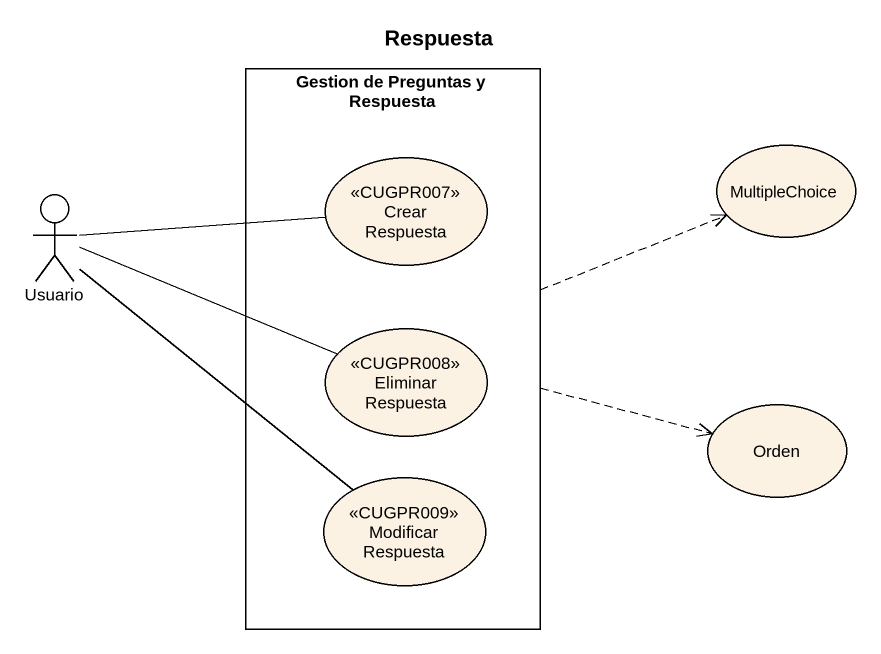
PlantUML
@startuml
title Respuesta
rectangle "Gestion de Preguntas y Respuesta" as Gestion_de_Preguntas_y {
  usecase "Crear Respuesta" as Crear_Respuesta <<CUGPR007>>
  usecase "Eliminar Respuesta" as Eliminar_Respuesta <<CUGPR008>>
  usecase "Modificar Respuesta" as Modificar_Respuesta <<CUGPR009>>
}
usecase MultipleChoice
actor Usuario
usecase Orden
Gestion_de_Preguntas_y .right.> MultipleChoice
Gestion_de_Preguntas_y .right.> Orden
Usuario -right- Crear_Respuesta
Usuario -right- Eliminar_Respuesta
Usuario -- Modificar_Respuesta
@enduml
